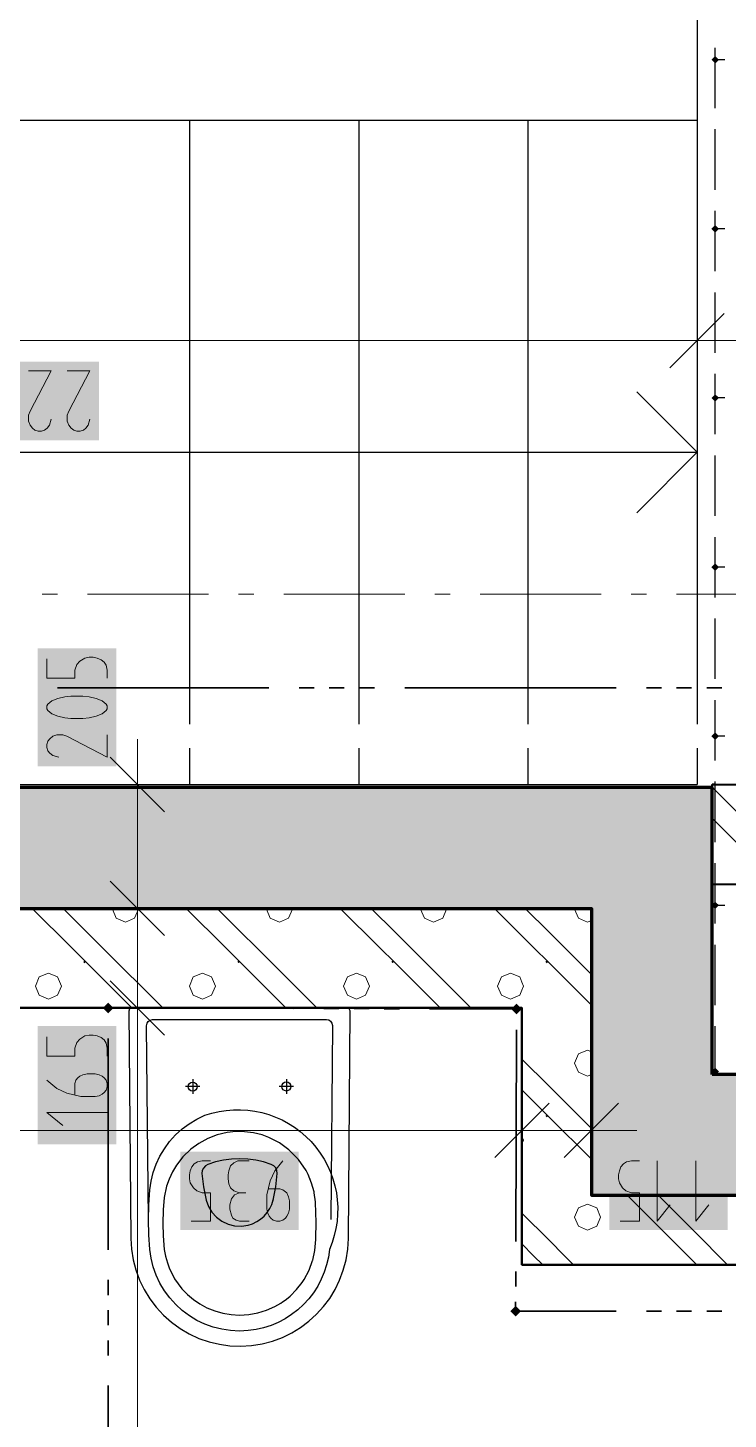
# Model space of a CAD drawing. Header units: millimetres. Extents: x 0 to 594, y 0 to 420.
# Drawn here: x 522.01 to 533.89, y 212.94 to 236.55 of the extents above; entities that cross this region are included whole.
import ezdxf

# ---------------------------------------------------------------- set-up
doc = ezdxf.new("R2010")
doc.units = ezdxf.units.MM
doc.header["$LTSCALE"] = 8
for name, color, linetype in [('PDF_Dokresleni pod rovinou rezu', 7, 'Continuous'), ('PDF_Instalacni prizdivky', 7, 'Continuous'), ('PDF_Koty delkove', 7, 'Continuous'), ('PDF_Osy hlavni', 7, 'Continuous'), ('PDF_Pozarni useky', 7, 'Continuous'), ('PDF_Sanita', 7, 'Continuous'), ('PDF_Schody 2D', 7, 'Continuous'), ('PDF_Steny obvodove nosne', 7, 'Continuous')]:
    doc.layers.add(name, color=color, linetype=linetype)

msp = doc.modelspace()

# ---------------------------------------------------------------- linework, layer by layer
at = {"layer": 'PDF_Dokresleni pod rovinou rezu', "lineweight": 25}
for points in [[(533.669, 235.19), (533.669, 236.215)], [(533.834, 236.012), (533.669, 236.012)], [(533.669, 233.806), (533.669, 234.831)], [(533.669, 232.422), (533.669, 233.447)], [(533.834, 233.142), (533.669, 233.142)], [(533.669, 231.039), (533.669, 232.064)], [(533.669, 229.655), (533.669, 230.68)], [(533.834, 230.272), (533.669, 230.272)], [(533.669, 228.271), (533.669, 229.296)], [(533.669, 226.887), (533.669, 227.912)], [(533.834, 227.402), (533.669, 227.402)], [(533.669, 225.504), (533.669, 226.529)], [(533.669, 224.12), (533.669, 225.145)], [(533.834, 224.532), (533.669, 224.532)], [(533.669, 222.736), (533.669, 223.761)], [(533.669, 221.353), (533.669, 222.378)], [(533.834, 221.662), (533.669, 221.662)], [(533.669, 219.969), (533.669, 220.994)], [(533.669, 218.844), (533.669, 219.61)]]:
    msp.add_lwpolyline(points, dxfattribs=at)
at = {"layer": 'PDF_Dokresleni pod rovinou rezu', "lineweight": 25, "transparency": 33554559}
for points in [[(533.734, 236.012), (533.669, 235.948), (533.669, 236.076), (533.605, 236.012)], [(533.734, 233.142), (533.669, 233.078), (533.669, 233.206), (533.605, 233.142)], [(533.734, 230.272), (533.669, 230.208), (533.669, 230.336), (533.605, 230.272)], [(533.734, 227.402), (533.669, 227.338), (533.669, 227.466), (533.605, 227.402)], [(533.734, 224.532), (533.669, 224.468), (533.669, 224.596), (533.605, 224.532)], [(533.734, 221.662), (533.669, 221.598), (533.669, 221.727), (533.605, 221.662)], [(533.669, 218.78), (533.605, 218.844), (533.734, 218.844), (533.669, 218.908)]]:
    msp.add_solid(points, dxfattribs=at)
at = {"layer": 'PDF_Instalacni prizdivky', "lineweight": 50}
msp.add_lwpolyline([(544.996, 223.709), (544.944, 223.709), (533.669, 223.712), (533.618, 223.712), (533.618, 223.661), (533.618, 223.661), (533.618, 222.021), (544.996, 222.017)], close=True, dxfattribs=at)
at = {"layer": 'PDF_Instalacni prizdivky', "lineweight": 9}
for points in [[(535.264, 222.021), (533.726, 223.559), (533.618, 223.666)], [(534.741, 222.021), (533.618, 223.144)], [(522.748, 220.945), (522.082, 221.611)], [(524.296, 219.92), (523.271, 220.945), (523.01, 221.206), (522.605, 221.611)], [(523.449, 221.611), (523.443, 221.598), (523.508, 221.443), (523.663, 221.379), (523.818, 221.443), (523.883, 221.598), (523.877, 221.611)], [(525.362, 220.945), (524.696, 221.611)], [(526.91, 219.92), (525.885, 220.945), (525.623, 221.206), (525.218, 221.611)], [(526.062, 221.611), (526.057, 221.598), (526.121, 221.443), (526.277, 221.379), (526.432, 221.443), (526.496, 221.598), (526.491, 221.611)], [(527.976, 220.945), (527.309, 221.611)], [(529.523, 219.92), (528.498, 220.945), (528.237, 221.206), (527.832, 221.611)], [(528.676, 221.611), (528.671, 221.598), (528.735, 221.443), (528.89, 221.379), (529.046, 221.443), (529.11, 221.598), (529.105, 221.611)], [(530.589, 220.945), (530.389, 221.145), (529.923, 221.611)], [(531.568, 220.489), (531.112, 220.945), (530.851, 221.206), (530.446, 221.611)], [(531.29, 221.611), (531.285, 221.598), (531.349, 221.443), (531.504, 221.379), (531.568, 221.405)], [(523.01, 220.684), (522.748, 220.945)], [(525.623, 220.684), (525.362, 220.945)], [(528.237, 220.684), (527.976, 220.945)], [(530.851, 220.684), (530.589, 220.945)], [(523.773, 219.92), (523.01, 220.684)], [(526.387, 219.92), (525.623, 220.684)], [(529.001, 219.92), (528.237, 220.684)], [(531.568, 219.966), (530.851, 220.684)], [(524.97, 220.511), (524.815, 220.447), (524.75, 220.292), (524.815, 220.136), (524.97, 220.072), (525.125, 220.136), (525.189, 220.292), (525.125, 220.447)], [(525.125, 220.447), (524.97, 220.511)], [(530.389, 220.358), (530.353, 220.447), (530.197, 220.511), (530.042, 220.447), (529.978, 220.292), (530.042, 220.136), (530.197, 220.072), (530.353, 220.136), (530.389, 220.225)], [(530.389, 220.225), (530.417, 220.292), (530.389, 220.358)], [(531.568, 219.178), (531.504, 219.204), (531.349, 219.14), (531.285, 218.985), (531.349, 218.829), (531.504, 218.765), (531.568, 218.792)], [(531.568, 217.875), (531.112, 218.331), (530.851, 218.593), (530.389, 219.054)], [(530.589, 218.331), (530.389, 218.531)], [(530.851, 218.07), (530.589, 218.331)], [(531.568, 217.352), (530.851, 218.07)], [(530.389, 217.612), (530.417, 217.678), (530.389, 217.744)], [(533.357, 215.564), (533.203, 215.717), (532.178, 216.742)], [(533.88, 215.564), (533.726, 215.717), (533.464, 215.979), (532.701, 216.742)], [(531.266, 215.564), (531.112, 215.717), (530.851, 215.979), (530.389, 216.44)], [(530.743, 215.564), (530.589, 215.717), (530.389, 215.917)]]:
    msp.add_lwpolyline(points, dxfattribs=at)
at = {"layer": 'PDF_Instalacni prizdivky', "lineweight": 50}
for points in [[(531.568, 216.742), (531.568, 221.611), (530.389, 221.611), (520.806, 221.611), (520.806, 219.92), (530.389, 219.92), (530.389, 216.742)], [(530.389, 216.742), (530.389, 215.564), (545.764, 215.564), (545.816, 215.564), (545.816, 216.742), (533.618, 216.742), (531.568, 216.742)]]:
    msp.add_lwpolyline(points, dxfattribs=at)
at = {"layer": 'PDF_Instalacni prizdivky', "lineweight": 9}
for points in [[(522.356, 220.511), (522.201, 220.447), (522.137, 220.292), (522.201, 220.136), (522.356, 220.072), (522.511, 220.136), (522.576, 220.292), (522.511, 220.447)], [(527.584, 220.511), (527.428, 220.447), (527.364, 220.292), (527.428, 220.136), (527.584, 220.072), (527.739, 220.136), (527.803, 220.292), (527.739, 220.447)], [(531.504, 216.59), (531.349, 216.526), (531.285, 216.371), (531.349, 216.216), (531.504, 216.151), (531.659, 216.216), (531.724, 216.371), (531.659, 216.526)]]:
    msp.add_lwpolyline(points, close=True, dxfattribs=at)
at = {"layer": 'PDF_Instalacni prizdivky', "lineweight": 9, "transparency": 33554559}
for points in [[(522.97, 220.679), (522.947, 220.702), (522.993, 220.702), (522.97, 220.725)], [(525.584, 220.679), (525.561, 220.702), (525.607, 220.702), (525.584, 220.725)], [(528.198, 220.679), (528.175, 220.702), (528.221, 220.702), (528.198, 220.725)], [(530.812, 220.679), (530.788, 220.702), (530.835, 220.702), (530.812, 220.725)], [(530.812, 218.065), (530.788, 218.088), (530.835, 218.088), (530.812, 218.111)]]:
    msp.add_solid(points, dxfattribs=at)
at = {"layer": 'PDF_Koty delkove', "lineweight": 18}
for points in [[(533.362, 232.015), (533.362, 231.246), (533.362, 230.477)], [(533.823, 231.707), (532.901, 230.785)], [(544.944, 231.246), (533.362, 231.246), (510.402, 231.246), (501.792, 231.246), (492.153, 231.246), (492.136, 231.246), (487.237, 231.246), (481.087, 231.246), (470.838, 231.246), (469.351, 231.246), (434.86, 231.246), (428.813, 231.246), (416.513, 231.246), (405.084, 231.246), (397.192, 231.246), (389.71, 231.246), (312.015, 231.246), (304.533, 231.246), (293.412, 231.246), (290.798, 231.246), (281.778, 231.246)], [(522.019, 230.734), (522.402, 230.734), (522.046, 230.05), (522.019, 229.981), (522.019, 229.879), (522.046, 229.811), (522.087, 229.76), (522.128, 229.725), (522.183, 229.709), (522.237, 229.709), (522.292, 229.725), (522.333, 229.76), (522.374, 229.811), (522.402, 229.913)], [(522.676, 230.734), (523.059, 230.734), (522.703, 230.05), (522.676, 229.981), (522.676, 229.879), (522.703, 229.811), (522.744, 229.76), (522.785, 229.725), (522.84, 229.709), (522.894, 229.709), (522.949, 229.725), (522.99, 229.76), (523.031, 229.811), (523.059, 229.913)], [(522.328, 225.844), (522.328, 225.516), (522.806, 225.516), (522.806, 225.653), (522.841, 225.748), (522.892, 225.803), (522.977, 225.857), (523.045, 225.871), (523.114, 225.871), (523.182, 225.857), (523.25, 225.83), (523.301, 225.789), (523.336, 225.735), (523.353, 225.653), (523.353, 225.516)], [(522.942, 225.214), (522.737, 225.214), (522.636, 225.2), (522.516, 225.173), (522.414, 225.132), (522.345, 225.078), (522.328, 225.05), (522.328, 224.996), (522.345, 224.968), (522.414, 224.914), (522.516, 224.873), (522.636, 224.845), (522.737, 224.831), (522.942, 224.831), (523.045, 224.845), (523.165, 224.873), (523.267, 224.914), (523.336, 224.968), (523.353, 224.996), (523.353, 225.05), (523.336, 225.078), (523.267, 225.132), (523.165, 225.173)], [(523.165, 225.173), (523.045, 225.2), (522.942, 225.214)], [(523.353, 224.557), (523.353, 224.174), (522.67, 224.53), (522.601, 224.557), (522.499, 224.557), (522.431, 224.53), (522.38, 224.489), (522.345, 224.448), (522.328, 224.393), (522.328, 224.339), (522.345, 224.284), (522.38, 224.243), (522.431, 224.202), (522.532, 224.174)], [(523.866, 223.712), (523.866, 224.481)], [(524.327, 223.251), (523.405, 224.174)], [(524.635, 223.712), (523.866, 223.712), (523.097, 223.712)], [(523.866, 141.969), (523.866, 172.383), (523.866, 194.193), (523.866, 195.679), (523.866, 196.704), (523.866, 219.92), (523.866, 221.611), (523.866, 223.712)], [(524.327, 221.15), (523.405, 222.072)], [(524.635, 221.611), (523.866, 221.611), (523.097, 221.611)], [(524.327, 219.459), (523.405, 220.381)], [(524.635, 219.92), (523.866, 219.92), (523.097, 219.92)], [(522.328, 219.432), (522.328, 219.103), (522.806, 219.103), (522.806, 219.241), (522.841, 219.336), (522.892, 219.391), (522.977, 219.445), (523.045, 219.459), (523.114, 219.459), (523.182, 219.445), (523.25, 219.418), (523.301, 219.377), (523.336, 219.323), (523.353, 219.241), (523.353, 219.103)], [(522.499, 218.556), (522.328, 218.693)], [(522.806, 218.446), (522.806, 218.638), (522.824, 218.693), (522.857, 218.734), (522.892, 218.761), (522.942, 218.788), (523.011, 218.802), (523.147, 218.802), (523.216, 218.788), (523.267, 218.761), (523.301, 218.734), (523.336, 218.693), (523.353, 218.638), (523.353, 218.583), (523.336, 218.528), (523.301, 218.487), (523.267, 218.46), (523.216, 218.432), (523.147, 218.418), (522.909, 218.418), (522.67, 218.473), (522.499, 218.556)], [(530.389, 218.611), (530.389, 217.842), (530.389, 217.073)], [(531.568, 218.611), (531.568, 217.842), (531.568, 217.073)], [(530.851, 218.303), (529.928, 217.381)], [(532.029, 218.303), (531.107, 217.381)], [(523.353, 218.145), (522.328, 218.145), (522.601, 217.926)], [(531.568, 217.842), (530.565, 217.842), (530.389, 217.842), (528.052, 217.842), (520.806, 217.842), (519.217, 217.842), (511.53, 217.842), (509.941, 217.842), (496.155, 217.842)], [(531.568, 217.842), (532.337, 217.842)], [(524.776, 216.304), (525.104, 216.304), (525.104, 216.782), (524.967, 216.782), (524.872, 216.817), (524.817, 216.868), (524.763, 216.953), (524.749, 217.021), (524.749, 217.089), (524.763, 217.158), (524.79, 217.226), (524.831, 217.277), (524.885, 217.312), (524.967, 217.329), (525.104, 217.329)], [(525.761, 217.329), (525.57, 217.329), (525.502, 217.294), (525.447, 217.243), (525.42, 217.158), (525.406, 217.089), (525.406, 217.021), (525.42, 216.936), (525.447, 216.868), (525.502, 216.817), (525.597, 216.782)], [(526.336, 217.329), (526.199, 217.158), (526.117, 216.987), (526.063, 216.748), (526.063, 216.508), (526.077, 216.441), (526.104, 216.389), (526.131, 216.356), (526.172, 216.321), (526.227, 216.304)], [(532.056, 216.304), (532.385, 216.304), (532.385, 216.782), (532.248, 216.782), (532.152, 216.817), (532.097, 216.868), (532.043, 216.953), (532.029, 217.021), (532.029, 217.089), (532.043, 217.158), (532.07, 217.226), (532.111, 217.277), (532.166, 217.312), (532.248, 217.329), (532.385, 217.329)], [(532.686, 217.329), (532.686, 216.304), (532.905, 216.577)], [(533.343, 217.329), (533.343, 216.304), (533.562, 216.577)], [(525.761, 216.304), (525.597, 216.304), (525.542, 216.321), (525.488, 216.356), (525.46, 216.407), (525.433, 216.508), (525.433, 216.577), (525.46, 216.679), (525.515, 216.748), (525.597, 216.782), (525.706, 216.782)], [(526.227, 216.304), (526.281, 216.304), (526.336, 216.321), (526.377, 216.356), (526.404, 216.389), (526.432, 216.441), (526.446, 216.508), (526.446, 216.646), (526.432, 216.713), (526.404, 216.782), (526.336, 216.833), (526.281, 216.851), (526.09, 216.851)]]:
    msp.add_lwpolyline(points, dxfattribs=at)
at = {"layer": 'PDF_Koty delkove', "color": 7, "lineweight": 18, "true_color": 0xffffff, "transparency": 33554559}
for points in [[(523.213, 230.887), (520.551, 230.887), (523.213, 229.555), (520.551, 229.555)], [(523.507, 224.02), (523.507, 226.025), (522.175, 224.02), (522.175, 226.025)], [(523.507, 217.608), (523.507, 219.612), (522.175, 217.608), (522.175, 219.612)], [(526.6, 217.483), (524.595, 217.483), (526.6, 216.151), (524.595, 216.151)], [(533.881, 217.483), (531.876, 217.483), (533.881, 216.151), (531.876, 216.151)]]:
    msp.add_solid(points, dxfattribs=at)
at = {"layer": 'PDF_Osy hlavni', "lineweight": 18}
for points in [[(522.508, 226.941), (522.252, 226.941)], [(525.07, 226.941), (523.02, 226.941)], [(525.839, 226.941), (525.583, 226.941)], [(528.402, 226.941), (526.352, 226.941)], [(529.17, 226.941), (528.914, 226.941)], [(531.733, 226.941), (529.683, 226.941)], [(532.502, 226.941), (532.245, 226.941)], [(535.064, 226.941), (533.014, 226.941)]]:
    msp.add_lwpolyline(points, dxfattribs=at)
at = {"layer": 'PDF_Pozarni useky', "lineweight": 35}
for points in [[(526.095, 225.352), (522.508, 225.352)], [(526.864, 225.352), (526.608, 225.352)], [(527.377, 225.352), (527.12, 225.352)], [(527.889, 225.352), (527.633, 225.352)], [(531.989, 225.352), (528.402, 225.352)], [(532.758, 225.352), (532.502, 225.352)], [(533.27, 225.352), (533.014, 225.352)], [(533.783, 225.352), (533.527, 225.352)], [(523.368, 219.918), (523.368, 219.92)], [(526.517, 219.912), (523.368, 219.92)], [(527.286, 219.91), (527.03, 219.911)], [(527.798, 219.909), (527.542, 219.909)], [(528.311, 219.907), (528.055, 219.908)], [(530.297, 219.902), (528.823, 219.906)], [(523.368, 215.818), (523.368, 219.405)], [(530.287, 215.96), (530.296, 219.547)], [(530.285, 215.191), (530.286, 215.447)], [(523.368, 215.049), (523.368, 215.305)], [(530.284, 214.777), (530.284, 214.935)], [(523.368, 214.536), (523.368, 214.793)], [(531.989, 214.777), (530.284, 214.777)], [(532.758, 214.777), (532.502, 214.777)], [(533.27, 214.777), (533.014, 214.777)], [(533.783, 214.777), (533.527, 214.777)], [(523.368, 214.024), (523.368, 214.28)], [(522.508, 211.618), (523.368, 211.618), (523.368, 213.511)]]:
    msp.add_lwpolyline(points, dxfattribs=at)
at = {"layer": 'PDF_Pozarni useky', "lineweight": 35, "transparency": 33554559}
for points in [[(523.368, 219.83), (523.279, 219.92), (523.458, 219.92), (523.368, 220.01)], [(523.458, 219.92), (523.368, 219.83), (523.369, 220.01), (523.279, 219.92)], [(530.387, 219.902), (530.297, 219.812), (530.297, 219.992), (530.208, 219.902)], [(530.297, 219.812), (530.208, 219.902), (530.387, 219.902), (530.297, 219.992)], [(530.284, 214.687), (530.194, 214.777), (530.374, 214.777), (530.284, 214.867)], [(530.374, 214.777), (530.284, 214.687), (530.284, 214.867), (530.194, 214.777)]]:
    msp.add_solid(points, dxfattribs=at)
at = {"layer": 'PDF_Sanita', "lineweight": 25}
for points in [[(527.445, 216.011), (527.476, 219.869), (527.476, 219.87), (527.461, 219.906), (527.425, 219.921), (523.77, 219.918), (523.77, 219.918), (523.734, 219.903), (523.719, 219.867), (523.756, 216.008), (523.766, 215.827), (523.794, 215.648), (523.84, 215.474), (523.902, 215.304), (523.981, 215.141), (524.076, 214.987), (524.185, 214.842), (524.308, 214.709), (524.444, 214.588), (524.591, 214.482), (524.747, 214.39), (524.911, 214.314), (525.082, 214.255), (525.257, 214.213), (525.436, 214.188), (525.618, 214.181, 0.409107)], [(527.124, 215.822), (527.106, 215.692), (527.077, 215.564), (527.037, 215.438), (526.986, 215.317), (526.925, 215.2), (526.853, 215.089), (526.773, 214.984), (526.684, 214.887), (526.586, 214.798), (526.482, 214.717), (526.371, 214.646), (526.254, 214.584), (526.133, 214.533), (526.007, 214.493), (525.879, 214.463), (525.748, 214.445), (525.598, 214.438), (525.448, 214.445), (525.3, 214.467), (525.154, 214.504), (525.013, 214.555), (524.877, 214.619), (524.748, 214.697), (524.627, 214.787), (524.516, 214.888), (524.415, 214.999), (524.326, 215.12), (524.249, 215.249), (524.185, 215.385), (524.135, 215.526), (524.098, 215.672), (524.077, 215.819), (524.058, 216.073), (524.052, 216.326), (524.058, 216.579), (524.076, 216.833), (524.097, 216.981), (524.133, 217.126), (524.183, 217.268), (524.247, 217.403), (524.324, 217.532), (524.413, 217.653), (524.514, 217.765), (524.625, 217.867), (524.746, 217.957), (524.875, 218.034), (525.01, 218.099, -0.655074)]]:
    msp.add_lwpolyline(points, format="xyb", close=True, dxfattribs=at)
for points in [[(524.803, 219.919), (524.829, 219.919)], [(526.366, 219.92), (526.392, 219.92)], [(524.052, 216.326), (524.021, 219.62), (524.029, 219.66), (524.051, 219.693), (524.084, 219.716), (524.123, 219.724), (524.124, 219.724), (527.072, 219.726), (527.073, 219.726), (527.112, 219.718), (527.145, 219.696), (527.167, 219.662), (527.174, 219.623), (527.148, 216.328)], [(524.804, 218.71), (524.804, 218.464)], [(526.393, 218.711), (526.393, 218.465)], [(524.927, 218.587), (524.681, 218.587)], [(526.516, 218.588), (526.27, 218.588)], [(526.342, 214.942), (526.393, 214.98), (526.456, 215.032), (526.565, 215.141), (526.661, 215.263), (526.694, 215.313), (526.778, 215.469), (526.839, 215.634), (526.841, 215.641), (526.876, 215.803), (526.894, 215.992), (526.894, 215.992), (526.895, 216.012), (526.901, 216.279), (526.888, 216.622), (526.887, 216.633), (526.866, 216.785), (526.864, 216.798), (526.822, 216.95), (526.761, 217.097), (526.728, 217.161), (526.599, 217.351), (526.438, 217.515), (526.275, 217.633), (526.096, 217.725), (525.981, 217.766), (525.835, 217.802), (525.686, 217.821), (525.536, 217.822), (525.387, 217.806), (525.22, 217.767), (525.06, 217.705), (524.909, 217.623), (524.771, 217.522), (524.639, 217.395), (524.527, 217.251), (524.527, 217.251), (524.459, 217.137)], [(526.138, 217.265), (526.007, 217.307), (525.873, 217.338), (525.737, 217.356), (525.599, 217.362), (525.462, 217.356), (525.326, 217.337), (525.192, 217.307), (525.061, 217.264), (525.019, 217.24), (524.986, 217.204), (524.966, 217.16), (524.961, 217.112), (524.985, 216.884), (525.031, 216.66), (525.031, 216.661), (525.07, 216.553), (525.129, 216.454), (525.206, 216.369), (525.299, 216.301)], [(525.299, 216.301), (525.404, 216.252), (525.515, 216.224), (525.63, 216.219), (525.744, 216.236), (525.819, 216.26), (525.89, 216.295), (525.956, 216.338), (526.015, 216.39), (526.067, 216.45), (526.111, 216.516), (526.145, 216.587), (526.169, 216.662), (526.169, 216.661), (526.214, 216.885), (526.238, 217.113), (526.233, 217.161), (526.213, 217.205), (526.18, 217.241), (526.138, 217.265)], [(524.459, 217.137), (524.403, 217.017), (524.362, 216.899), (524.32, 216.704), (524.304, 216.495), (524.304, 216.495), (524.299, 216.265), (524.304, 216.052), (524.321, 215.823), (524.342, 215.707), (524.375, 215.593), (524.375, 215.593), (524.404, 215.512), (524.404, 215.512), (524.498, 215.326), (524.622, 215.157), (524.715, 215.06), (524.817, 214.973), (524.928, 214.897), (525.046, 214.833), (525.179, 214.779), (525.317, 214.739), (525.458, 214.716), (525.601, 214.708), (525.757, 214.717), (525.909, 214.745), (526.058, 214.791), (526.199, 214.855), (526.199, 214.855), (526.297, 214.912), (526.33, 214.933), (526.342, 214.942)], [(526.805, 216.998), (526.796, 217.019)]]:
    msp.add_lwpolyline(points, dxfattribs=at)
for centre in [(524.804, 218.587), (526.393, 218.588)]:
    msp.add_circle(centre, 0.0769, dxfattribs=at)
at = {"layer": 'PDF_Schody 2D', "lineweight": 25}
for points in [[(533.362, 247.287), (533.362, 224.737)], [(510.402, 234.987), (533.362, 234.987)], [(524.752, 234.987), (524.752, 224.737)], [(527.622, 234.987), (527.622, 224.737)], [(530.492, 234.987), (530.492, 224.737)], [(510.402, 229.35), (533.362, 229.35), (532.337, 230.375)], [(533.362, 229.35), (532.337, 228.325)], [(524.752, 224.327), (524.752, 223.712)], [(527.622, 224.327), (527.622, 223.712)], [(530.492, 224.327), (530.492, 223.712)], [(533.362, 224.327), (533.362, 223.712)], [(510.402, 223.712), (533.362, 223.712)]]:
    msp.add_lwpolyline(points, dxfattribs=at)
at = {"layer": 'PDF_Steny obvodove nosne', "lineweight": 70}
for points in [[(533.618, 218.792), (533.618, 221.611), (533.618, 222.021), (533.618, 223.661), (533.618, 223.661), (506.917, 223.661), (506.917, 221.611), (509.941, 221.611), (511.53, 221.611), (519.217, 221.611), (520.806, 221.611), (530.389, 221.611), (531.568, 221.611), (531.568, 216.742), (533.618, 216.742)], [(545.816, 218.792), (533.618, 218.792)], [(533.618, 216.742), (545.816, 216.742)]]:
    msp.add_lwpolyline(points, dxfattribs=at)
at = {"layer": 'PDF_Steny obvodove nosne', "color": 9, "lineweight": 9, "true_color": 0xc0c0c0, "transparency": 33554559}
for points in [[(533.618, 223.661), (506.917, 223.661), (533.618, 221.611), (506.917, 221.611)], [(533.618, 216.742), (533.618, 221.611), (531.568, 216.742), (531.568, 221.611)], [(545.816, 218.792), (533.618, 218.792), (545.816, 216.742), (533.618, 216.742)]]:
    msp.add_solid(points, dxfattribs=at)

doc.saveas('drawing.dxf')
